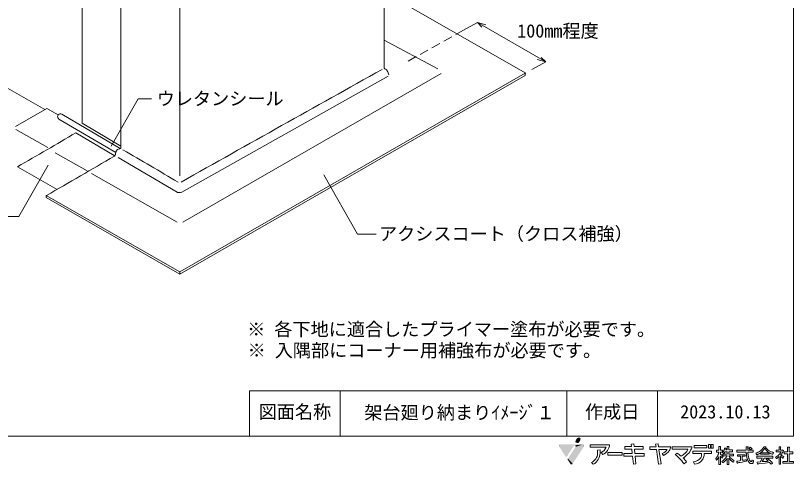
# Model space of a CAD drawing. Units: millimetres on the paper, with parts at other scales. Extents: x -135 to 135, y -94 to 92.
# Drawn here: x -36.6 to 135, y -94.3 to 4.7 of the extents above; entities that cross this region are included whole.
import ezdxf
from ezdxf.enums import TextEntityAlignment as Align

# ---------------------------------------------------------------- set-up
doc = ezdxf.new("R2010")
doc.units = ezdxf.units.MM
doc.linetypes.add('DASHED2', pattern=[3, 2, -1])
for name, color, linetype, lineweight in [('D-0', 7, 'Continuous', 18), ('E-0', 7, 'Continuous', 18), ('F-F', 7, 'Continuous', 9)]:
    doc.layers.add(name, color=color, linetype=linetype, lineweight=lineweight)
doc.styles.add('ＭＳ ゴシック', font='')
doc.styles.get('ＭＳ ゴシック').set_extended_font_data('MS Gothic')

msp = doc.modelspace()

# ---------------------------------------------------------------- hatches: boundary and pattern name
at = {"layer": 'F-F'}
for color, points in [(70, [(87.1, -88.72, 0.09), (86.859, -89.336)]), (70, [(87.691, -88.329, 0.2), (87.1, -88.72)]), (70, [(87.92, -88.385, 0.2), (87.691, -88.329)]), (70, [(87.793, -89.262, 0.09), (88.033, -88.646)]), (70, [(88.033, -88.646, 0.15), (87.92, -88.385)]), (5, [(83.566, -89.865, 0.41), (83.259, -90.173)]), (5, [(83.259, -90.173, 0.12), (83.296, -90.316)]), (70, [(86.859, -89.336, 0.15), (87.504, -89.533)]), (70, [(87.504, -89.533, 0.13), (87.793, -89.262)]), (5, [(88.788, -90.172, 0.41), (88.475, -89.865)]), (5, [(88.739, -90.337, 0.17), (88.788, -90.172)]), (5, [(84.643, -92.377, 0.2), (84.862, -92.471)]), (5, [(84.862, -92.471, 0.25), (85.119, -92.331)]), (5, [(85.249, -92.97, 0.16), (85.193, -93.144)]), (5, [(85.193, -93.144, 0.15), (85.246, -93.317)]), (5, [(85.816, -94.181, 0.19), (86.027, -94.266)]), (5, [(86.027, -94.266, 0.26), (86.289, -94.12)])]:
    msp.add_hatch(color=color, dxfattribs=at).paths.add_polyline_path(points)

# ---------------------------------------------------------------- linework, layer by layer
at = {"layer": 'D-0', "lineweight": 9}
for p, q in [((44.673, 32.381), (44.673, -6.861)), ((-13.532, -24.588), (-26.397, -16.994)), ((-29.531, -24.349), (-36.551, -20.349)), ((-13.376, -24.053), (-21.917, -19.012)), ((-23.327, -21.125), (-14.903, -26.093)), ((-20.856, -29.495), (-27.876, -25.495)), ((-27.456, -33.583), (-36.202, -28.6)), ((-0.406, -51.761), (-0.406, -52.261))]:
    msp.add_line(p, q, dxfattribs=at)
at = {"layer": 'D-0'}
for p, q in [((-21.917, -19.012), (-21.917, 18.966)), ((-13.376, -24.415), (-13.376, 13.865)), ((75.924, -7.975), (44.864, 9.845)), ((-0.416, -30.615), (-0.416, 6.365)), ((44.673, -0.664), (56.564, -6.975)), ((-30.183, -15.994), (-44.856, -7.556)), ((75.824, -7.975), (-0.406, -51.761)), ((-0.406, -52.261), (75.824, -8.475)), ((57.264, -7.995), (0.244, -40.855)), ((75.824, -8.475), (75.824, -7.975)), ((0.044, -34.235), (45.544, -8.595)), ((-27.057, -18.114), (-14.548, -25.491)), ((-20.856, -29.495), (-27.876, -25.495)), ((-14.016, -26.555), (-0.976, -34.235)), ((-0.976, -40.855), (-19.916, -30.115)), ((-29.876, -35.395), (-29.876, -34.915)), ((-29.876, -34.915), (-0.406, -51.761)), ((-0.406, -52.261), (-29.876, -35.395))]:
    msp.add_line(p, q, dxfattribs=at)
msp.add_lwpolyline([(-36.637, -19.754), (-29.737, -15.734), (-27.217, -17.154)], dxfattribs=at)
for centre, radius, start, end in [((45.029, -6.512), 0.5, 224.41477, 248.16821), ((5782.735, -10302.475), 11786.615, 119.13474, 119.3818), ((44.434, -8.003), 1.106, 30.87063, 68.27722), ((43.427, -8.632), 2.294, 6.91989, 31.43813), ((-26.82, -17.507), 0.531, 138.35936, 179.07535), ((-26.718, -17.528), 0.623, 58.93751, 143.14437), ((-26.618, -17.527), 0.733, 177.76948, 233.25826), ((-786.363, 1278.353), 1506.939, 299.85485, 300.42088), ((-12.384, -26.099), 2.248, 153.65221, 173.26467), ((-13.607, -25.527), 0.899, 96.99089, 151.69749), ((-13.792, -23.965), 0.674, 276.44866, 296.7653), ((-13.569, -24.391), 0.194, 294.53946, 352.69183), ((-10294.222, -17528.415), 20299.747, 59.53097, 59.57084), ((-777.823, 1273.252), 1506.939, 299.75989, 300.4187), ((-15.174, -25.779), 0.584, 305.30074, 328.79008), ((-15.009, -25.898), 0.382, 331.27683, 352.86733), ((-15.558, -25.771), 0.944, 349.38016, 356.11345), ((-0.706, -33.75), 0.556, 240.92671, 260.26135), ((-0.583, -33.036), 1.28, 260.21181, 271.80636), ((-0.629, -31.494), 2.822, 271.75958, 283.7882)]:
    msp.add_arc(centre, radius, start, end, dxfattribs=at)
at = {"layer": 'E-0'}
for p, q in [((65.276, 3.196), (62.227, 1.508)), ((-29.476, -28.265), (-35.922, -39.565)), ((-35.922, -39.565), (-39.99, -39.565))]:
    msp.add_line(p, q, dxfattribs=at)
at = {"layer": 'E-0', "lineweight": 9}
for p, q in [((65.276, 3.196), (66.28, 2.201)), ((65.276, 3.196), (67.164, 2.69)), ((80.356, -5.466), (78.468, -4.96)), ((80.356, -5.466), (79.352, -4.47))]:
    msp.add_line(p, q, dxfattribs=at)
at = {"layer": 'E-0', "linetype": 'DASHED2'}
msp.add_line((62.227, 1.508), (49.443, -5.571), dxfattribs=at)
at = {"layer": 'E-0', "lineweight": 9}
msp.add_lwpolyline([(65.276, 3.196), (80.356, -5.466), (77.307, -7.154)], dxfattribs=at)
at = {"layer": 'E-0'}
for points in [[(-15.572, -24.071), (-9.596, -13.595), (-6.662, -13.595)], [(31.408, -30.413), (38.842, -43.445), (42.91, -43.445)]]:
    msp.add_lwpolyline(points, dxfattribs=at)
at = {"layer": 'F-F'}
for p, q in [((15, -88), (15, -78)), ((35, -88), (35, -78)), ((85, -88), (85, -78)), ((105, -88), (105, -78)), ((90.113, -90.473), (93.651, -90.473)), ((97.803, -90.345), (97.803, -90.91)), ((99.285, -90.345), (97.803, -90.345)), ((97.803, -90.91), (99.343, -90.91)), ((99.787, -89.75), (99.231, -89.815)), ((99.231, -89.815), (99.285, -90.345)), ((99.343, -90.91), (99.438, -91.849)), ((99.849, -90.345), (99.787, -89.75)), ((101.838, -90.345), (99.849, -90.345)), ((99.907, -90.91), (101.835, -90.91)), ((100.004, -91.849), (99.907, -90.91)), ((101.835, -90.91), (101.838, -90.345)), ((103.322, -90.379), (103.322, -90.944)), ((104.674, -90.379), (103.322, -90.379)), ((103.322, -90.944), (104.759, -90.944)), ((105.139, -89.707), (104.583, -89.772)), ((104.583, -89.772), (104.674, -90.379)), ((104.759, -90.944), (105.247, -94.204)), ((105.241, -90.379), (105.139, -89.707)), ((107.975, -90.379), (105.241, -90.379)), ((105.808, -94.122), (105.327, -90.944)), ((105.327, -90.944), (107.167, -90.944)), ((108.222, -90.926), (111.727, -90.926)), ((132.223, -90.4), (131.839, -90.4)), ((91.771, -91.098), (92.37, -91.056)), ((92.932, -92.059), (92.549, -91.613)), ((97.589, -91.849), (97.589, -92.414)), ((99.438, -91.849), (97.589, -91.849)), ((97.589, -92.414), (99.496, -92.414)), ((99.496, -92.414), (99.676, -94.187)), ((102.033, -91.849), (100.004, -91.849)), ((100.063, -92.414), (102.031, -92.414)), ((100.238, -94.105), (100.063, -92.414)), ((102.031, -92.414), (102.033, -91.849)), ((106.32, -92.316), (106.047, -91.887)), ((108.936, -92.141), (109.345, -91.743)), ((112.787, -91.868), (114.7, -91.868)), ((115.313, -91.868), (116.935, -91.868)), ((118.547, -91.541), (117.987, -91.541)), ((118.569, -92.551), (118.569, -94.263)), ((118.887, -91.541), (119.37, -91.541)), ((120.38, -92.376), (119.392, -92.376)), ((120.402, -91.454), (120.402, -91.98)), ((120.731, -91.058), (121.521, -91.058)), ((120.731, -91.454), (120.731, -91.98)), ((120.731, -91.454), (121.521, -91.454)), ((120.764, -92.376), (121.807, -92.376)), ((121.521, -91.058), (121.521, -91.454)), ((124.584, -91.541), (122.476, -91.541)), ((124.331, -92.156), (122.652, -92.156)), ((122.652, -92.156), (122.652, -92.463)), ((123.333, -92.463), (122.652, -92.463)), ((123.662, -92.477), (124.331, -92.477)), ((124.331, -92.156), (124.331, -92.477)), ((124.946, -91.541), (126.142, -91.541)), ((130.434, -92.463), (126.933, -92.463)), ((126.933, -92.463), (126.933, -92.858)), ((127.745, -91.717), (127.745, -92.024)), ((130.434, -92.463), (130.434, -92.858)), ((132.322, -91.454), (131.202, -91.454)), ((131.839, -92.551), (131.839, -94.22)), ((133.672, -91.893), (132.937, -91.893)), ((133.672, -91.893), (133.672, -93.649)), ((134.056, -91.497), (134.846, -91.497)), ((134.056, -91.893), (134.056, -93.649)), ((134.056, -91.893), (134.846, -91.893)), ((134.846, -91.497), (134.846, -91.893)), ((90.815, -94.219), (90.433, -93.82)), ((99.676, -94.187), (100.238, -94.105)), ((105.247, -94.204), (105.808, -94.122)), ((111.418, -93.722), (110.885, -94.141)), ((113.198, -94.182), (112.968, -93.679)), ((120.402, -92.902), (120.402, -94.263)), ((128.162, -92.858), (126.933, -92.858)), ((128.557, -92.858), (130.434, -92.858)), ((132.662, -93.649), (132.662, -94)), ((133.672, -93.649), (132.662, -93.649)), ((135, -94), (132.662, -94)), ((134.056, -93.649), (135, -93.649)), ((135, -93.649), (135, -94))]:
    msp.add_line(p, q, dxfattribs=at)
for points in [[(-135, 92), (135, 92), (135, -88), (-135, -88)], [(135, -78), (40.118, -78), (15, -78)], [(94.447, -89.913), (90.113, -89.913), (90.113, -90.473)], [(112.613, -90.361), (108.222, -90.361), (108.222, -90.926)], [(113.122, -90.071), (113.122, -90.636), (115.909, -90.636)], [(115.909, -90.636), (115.912, -90.071), (113.122, -90.071)], [(118.876, -90.312), (118.569, -90.312), (118.569, -91.146)], [(118.876, -90.312), (118.942, -90.356), (118.898, -90.4), (118.887, -90.444), (118.887, -91.146)], [(119.875, -90.663), (119.853, -90.663), (119.842, -90.707), (119.82, -90.751), (119.798, -90.839), (119.776, -90.883), (119.765, -90.927), (119.743, -90.971), (119.732, -91.015), (119.688, -91.102), (119.678, -91.146), (119.612, -91.278), (119.579, -91.322), (119.535, -91.41), (119.403, -91.585), (119.359, -91.629), (119.491, -91.761), (119.524, -91.805), (119.612, -91.893)], [(119.875, -90.663), (120.051, -90.707), (120.204, -90.751), (120.204, -90.795), (120.138, -90.839), (120.128, -90.883), (120.106, -90.927), (120.084, -91.015), (120.062, -91.058)], [(120.72, -90.312), (120.402, -90.312), (120.402, -91.058), (120.062, -91.058)], [(120.72, -90.312), (120.775, -90.356), (120.731, -90.4), (120.731, -91.058)], [(124.99, -90.4), (124.573, -90.4), (124.573, -91.146)], [(124.99, -90.4), (125.012, -90.444), (124.946, -90.532), (124.946, -91.146)], [(125.451, -90.488), (125.407, -90.488), (125.352, -90.532), (125.308, -90.575), (125.198, -90.663), (125.155, -90.707), (125.198, -90.751), (125.275, -90.795), (125.341, -90.839), (125.561, -91.015)], [(125.451, -90.488), (125.605, -90.575), (125.659, -90.619), (125.725, -90.663), (125.78, -90.707), (125.824, -90.751), (125.857, -90.795), (125.747, -90.883), (125.703, -90.927), (125.594, -91.015), (125.561, -91.015)], [(128.557, -90.356), (128.491, -90.356), (128.447, -90.444), (128.414, -90.488), (128.392, -90.532), (128.327, -90.619), (128.305, -90.663), (128.206, -90.795), (128.162, -90.839), (128.096, -90.927), (127.92, -91.102), (127.866, -91.146), (127.822, -91.19), (127.712, -91.278), (127.514, -91.41), (127.361, -91.497), (127.185, -91.585), (126.966, -91.673), (126.834, -91.717), (126.724, -91.761), (126.735, -91.805), (126.757, -91.849), (126.768, -91.893), (126.79, -91.937), (126.801, -91.98), (126.823, -92.024), (126.834, -92.068), (126.856, -92.112)], [(128.678, -90.707), (128.7, -90.751), (128.733, -90.795), (128.755, -90.839), (128.985, -91.146), (129.205, -91.366), (129.369, -91.497), (129.567, -91.629), (129.644, -91.673), (127.778, -91.673)], [(128.678, -90.707), (128.645, -90.707), (128.612, -90.751), (128.59, -90.795), (128.557, -90.839), (128.535, -90.883), (128.338, -91.146), (128.294, -91.19), (128.261, -91.234), (127.997, -91.497), (127.778, -91.673)], [(128.557, -90.356), (128.864, -90.4), (128.908, -90.444), (128.864, -90.488), (128.875, -90.532), (129.007, -90.707), (129.095, -90.795), (129.128, -90.839), (129.172, -90.883), (129.227, -90.927), (129.271, -90.971), (129.435, -91.102), (129.633, -91.234), (129.786, -91.322), (129.962, -91.41), (130.182, -91.497), (130.302, -91.541), (130.445, -91.585), (130.599, -91.629), (130.588, -91.673), (130.544, -91.761), (130.533, -91.805), (130.489, -91.893), (130.478, -91.937), (130.434, -92.024), (130.412, -92.024)], [(131.839, -90.4), (131.839, -91.102), (131.202, -91.102), (131.202, -91.454)], [(132.223, -90.4), (132.179, -90.444), (132.168, -90.488), (132.168, -91.058), (132.19, -91.102)], [(134.1, -90.488), (133.672, -90.488), (133.672, -91.497)], [(134.1, -90.488), (134.122, -90.532), (134.078, -90.575), (134.056, -90.619), (134.056, -91.497)], [(116.935, -91.868), (116.938, -91.303), (112.787, -91.303), (112.787, -91.868)], [(118.547, -91.541), (118.525, -91.629), (118.525, -91.673), (118.492, -91.805), (118.47, -91.849), (118.437, -91.98), (118.415, -92.024), (118.404, -92.068), (118.382, -92.112), (118.371, -92.156), (118.327, -92.244), (118.316, -92.288), (118.251, -92.419), (118.218, -92.463), (118.174, -92.551), (118.141, -92.595), (118.119, -92.639), (117.987, -92.815), (117.943, -92.858), (117.91, -92.902), (117.866, -92.946), (117.866, -92.99), (117.888, -93.034), (117.921, -93.078), (117.943, -93.122), (117.976, -93.166), (117.998, -93.21), (118.031, -93.254), (118.053, -93.298)], [(118.569, -91.146), (117.987, -91.146), (117.987, -91.541)], [(118.569, -92.551), (118.536, -92.551), (118.492, -92.639), (118.481, -92.683), (118.415, -92.815), (118.382, -92.858), (118.338, -92.946), (118.273, -93.034), (118.251, -93.078), (118.152, -93.21), (118.108, -93.254), (118.075, -93.298), (118.053, -93.298)], [(118.942, -92.463), (118.887, -92.463), (118.887, -94.263), (118.569, -94.263)], [(118.887, -91.146), (119.37, -91.146), (119.37, -91.541)], [(118.887, -91.541), (118.887, -92.024), (119.019, -92.112), (119.184, -92.244), (119.403, -92.463), (119.469, -92.551), (119.304, -92.771), (119.26, -92.815), (119.227, -92.858)], [(118.942, -92.463), (118.986, -92.507), (119.118, -92.683), (119.14, -92.727), (119.173, -92.771), (119.195, -92.815), (119.227, -92.858)], [(120.38, -92.376), (120.358, -92.419), (120.325, -92.463), (120.303, -92.507), (120.204, -92.639), (120.182, -92.683), (120.149, -92.727), (120.106, -92.771), (120.007, -92.902), (119.919, -92.99), (119.886, -93.034), (119.71, -93.21), (119.656, -93.254), (119.612, -93.298), (119.557, -93.341), (119.513, -93.385), (119.458, -93.429), (119.392, -93.473), (119.227, -93.605), (119.293, -93.737), (119.326, -93.78), (119.392, -93.912)], [(120.402, -91.98), (119.392, -91.98), (119.392, -92.376)], [(120.402, -91.454), (119.908, -91.454), (119.842, -91.585), (119.809, -91.629), (119.765, -91.717), (119.634, -91.893), (119.612, -91.893)], [(120.731, -91.98), (121.807, -91.98), (121.807, -92.376)], [(120.764, -92.376), (120.786, -92.419), (120.984, -92.683), (121.028, -92.727), (121.06, -92.771), (121.148, -92.858), (121.203, -92.902), (121.247, -92.946), (121.521, -93.166), (121.851, -93.385), (121.928, -93.429), (121.884, -93.517), (121.851, -93.561), (121.741, -93.78), (121.686, -93.78)], [(124.573, -91.146), (122.476, -91.146), (122.476, -91.541)], [(123.333, -92.463), (123.333, -93.429), (123.069, -93.473), (122.696, -93.517), (122.498, -93.561), (122.542, -93.737), (122.542, -93.78), (122.586, -93.956), (122.619, -94)], [(123.662, -92.463), (123.662, -92.477), (123.662, -93.341)], [(124.584, -91.541), (124.584, -91.585), (124.595, -91.629), (124.595, -91.849), (124.606, -91.893), (124.606, -92.024), (124.617, -92.068), (124.617, -92.156), (124.628, -92.2), (124.628, -92.244), (124.639, -92.288), (124.639, -92.332), (124.65, -92.376), (124.65, -92.419), (124.672, -92.507), (124.672, -92.551), (124.705, -92.683), (124.705, -92.727), (124.759, -92.946), (124.781, -92.99), (124.814, -93.122), (124.836, -93.166), (124.847, -93.21), (124.913, -93.341), (124.924, -93.385), (124.946, -93.429), (124.979, -93.473), (125.023, -93.561), (125.056, -93.605), (125.078, -93.649), (125.209, -93.824), (125.297, -93.912), (125.352, -93.956), (125.484, -94.044), (125.594, -94.088)], [(124.946, -91.146), (126.142, -91.146), (126.142, -91.541)], [(124.946, -91.541), (124.946, -91.629), (124.957, -91.673), (124.957, -91.761), (124.968, -91.805), (124.968, -91.893), (124.979, -91.937), (124.979, -91.98), (124.99, -92.024), (124.99, -92.112), (125.001, -92.156), (125.001, -92.2), (125.023, -92.288), (125.023, -92.332), (125.034, -92.376), (125.034, -92.419), (125.067, -92.551), (125.067, -92.595), (125.133, -92.858), (125.155, -92.902), (125.176, -92.99), (125.198, -93.034), (125.209, -93.078), (125.341, -93.341), (125.374, -93.385), (125.396, -93.429), (125.429, -93.473), (125.473, -93.517), (125.506, -93.561), (125.561, -93.605), (125.637, -93.649)], [(127.745, -91.717), (127.712, -91.717), (127.514, -91.849), (127.284, -91.98), (127.086, -92.068), (126.977, -92.112), (126.856, -92.112)], [(129.732, -91.717), (129.666, -91.717), (129.666, -92.024), (127.745, -92.024)], [(129.732, -91.717), (129.885, -91.805), (130.061, -91.893), (130.28, -91.98), (130.412, -92.024)], [(132.322, -91.454), (132.3, -91.497), (132.267, -91.541), (132.245, -91.585), (132.179, -91.673), (132.157, -91.717), (132.091, -91.805), (132.047, -91.849), (131.982, -91.937), (131.938, -91.98), (131.905, -92.024), (131.729, -92.2), (131.674, -92.244), (131.63, -92.288), (131.521, -92.376), (131.455, -92.419), (131.4, -92.463), (131.202, -92.595), (131.125, -92.639), (131.06, -92.683), (131.104, -92.771), (131.114, -92.815), (131.202, -92.99)], [(131.839, -92.551), (131.817, -92.551), (131.773, -92.595), (131.554, -92.771), (131.488, -92.815), (131.433, -92.858), (131.301, -92.946), (131.224, -92.99), (131.202, -92.99)], [(132.19, -92.551), (132.168, -92.551), (132.168, -94.22), (131.839, -94.22)], [(132.618, -91.058), (132.838, -91.278), (132.794, -91.322), (132.728, -91.366), (132.662, -91.497), (132.629, -91.541), (132.585, -91.629), (132.552, -91.673), (132.53, -91.717), (132.432, -91.849), (132.41, -91.893), (132.245, -92.112), (132.201, -92.156), (132.168, -92.2), (132.256, -92.244), (132.377, -92.288), (132.574, -92.376), (132.662, -92.419), (132.816, -92.507), (132.882, -92.551), (132.904, -92.595), (132.75, -92.902), (132.706, -92.902)], [(132.618, -91.058), (132.585, -91.058), (132.563, -91.102), (132.19, -91.102)], [(132.19, -92.551), (132.267, -92.595), (132.53, -92.771), (132.64, -92.858), (132.706, -92.902)], [(133.672, -91.497), (132.937, -91.497), (132.937, -91.893)], [(120.402, -92.902), (120.38, -92.902), (120.347, -92.946), (120.325, -92.99), (120.292, -93.034), (120.27, -93.078), (120.106, -93.298), (120.062, -93.341), (120.029, -93.385), (119.765, -93.649), (119.491, -93.868), (119.425, -93.912), (119.392, -93.912)], [(120.775, -92.902), (120.731, -92.902), (120.731, -94.263), (120.402, -94.263)], [(120.775, -92.902), (120.874, -93.034), (120.918, -93.078), (120.951, -93.122), (120.995, -93.166), (121.028, -93.21), (121.203, -93.385), (121.258, -93.429), (121.302, -93.473), (121.412, -93.561), (121.456, -93.605), (121.51, -93.649), (121.576, -93.693), (121.686, -93.78)], [(124.573, -93.254), (124.584, -93.298), (124.584, -93.341), (124.606, -93.429), (124.606, -93.473), (124.617, -93.517), (124.54, -93.561), (124.123, -93.649), (123.684, -93.737), (123.223, -93.824), (122.981, -93.868), (122.729, -93.912), (122.674, -93.956), (122.652, -94), (122.619, -94)], [(124.573, -93.254), (124.452, -93.254), (124.211, -93.298), (123.947, -93.341), (123.662, -93.341)], [(125.89, -93.298), (125.978, -93.341), (126.175, -93.429), (126.175, -93.473), (126.153, -93.561), (126.153, -93.605), (126.131, -93.693), (126.131, -93.737), (126.109, -93.824), (126.109, -93.868), (126.098, -93.912), (126.055, -94), (126.022, -94.044), (125.967, -94.088), (125.594, -94.088)], [(125.89, -93.298), (125.813, -93.298), (125.813, -93.385), (125.802, -93.429), (125.802, -93.473), (125.791, -93.517), (125.791, -93.561), (125.769, -93.605), (125.736, -93.649), (125.637, -93.649)], [(128.162, -92.858), (128.129, -92.902), (128.041, -93.078), (128.008, -93.122), (127.92, -93.298), (127.888, -93.341), (127.8, -93.517), (127.767, -93.561), (127.701, -93.693), (127.075, -93.737), (126.998, -93.78), (127.009, -93.824), (127.031, -93.868), (127.097, -94.132), (127.13, -94.176)], [(129.764, -93.868), (129.589, -93.868), (129.194, -93.912), (128.788, -93.956), (127.602, -94.088), (127.24, -94.132), (127.174, -94.176), (127.13, -94.176)], [(128.557, -92.858), (128.513, -92.946), (128.48, -92.99), (128.458, -93.034), (128.425, -93.078), (128.381, -93.166), (128.349, -93.21), (128.327, -93.254), (128.294, -93.298), (128.25, -93.385), (128.217, -93.429), (128.195, -93.473), (128.162, -93.517), (128.118, -93.605), (128.085, -93.649)], [(129.314, -92.99), (129.271, -92.99), (129.007, -93.166), (129.051, -93.21), (129.38, -93.473), (129.424, -93.517), (129.479, -93.561), (129.238, -93.605), (128.645, -93.649), (128.085, -93.649)], [(129.314, -92.99), (129.424, -93.078), (129.49, -93.122), (129.71, -93.298), (129.753, -93.341), (129.863, -93.429), (129.907, -93.473), (129.962, -93.517), (130.05, -93.605), (130.105, -93.649), (130.236, -93.78), (130.269, -93.824), (130.313, -93.868), (130.379, -93.956), (130.401, -94), (130.324, -94.044), (130.193, -94.132), (130.116, -94.176), (130.05, -94.176)], [(129.764, -93.868), (129.808, -93.912), (129.863, -93.956), (129.896, -94), (129.94, -94.044), (129.973, -94.088), (130.017, -94.132), (130.05, -94.176)]]:
    msp.add_lwpolyline(points, dxfattribs=at)
for points in [[(116.269, -89.871), (116.269, -90.702), (116.689, -90.702), (116.689, -89.871)], [(116.854, -89.871), (116.854, -90.702), (117.274, -90.702), (117.274, -89.871)], [(97.191, -92.232), (97.193, -91.667), (94.061, -91.667), (94.061, -92.232)]]:
    msp.add_lwpolyline(points, close=True, dxfattribs=at)
for centre, radius, start, end in [((91.903, -89.887), 1.843, 290.51409, 341.45837), ((91.824, -89.669), 2.635, 294.8858, 354.69747), ((104.806, -89.292), 2.876, 295.56538, 324.94095), ((104.741, -89.43), 3.37, 327.63749, 343.65418), ((108.582, -89.337), 3.524, 298.08031, 333.1921), ((107.056, -87.951), 6.144, 318.37205, 332.10657), ((111.108, -90.197), 1.514, 335.50113, 353.79682), ((89.438, -91.682), 2.358, 294.95827, 355.39657), ((88.248, -91.237), 4.127, 321.70219, 2.51808), ((87.92, -91.573), 3.881, 355.59126, 7.04088), ((104.909, -89.377), 3.26, 295.64126, 325.26891), ((103.133, -99.803), 9.611, 45.98543, 52.85886), ((103.434, -100.195), 10.314, 48.70056, 55.02812), ((107, -87.437), 6.536, 304.1408, 315.32696), ((113.035, -91.909), 2.278, 274.09817, 1.03795), ((113.136, -92.087), 1.58, 330.51445, 7.9511), ((89.831, -91.921), 2.5, 293.16671, 311.4624), ((99.938, -102.448), 13.741, 37.19387, 44.0673), ((103.277, -99.935), 10.242, 37.35157, 43.80171), ((112.644, -91.198), 2.502, 277.43741, 318.2533)]:
    msp.add_arc(centre, radius, start, end, dxfattribs=at)
at = {"layer": 'F-F', "color": 70}
for points in [[(87.1, -88.72), (86.859, -89.336), (88.033, -88.646), (87.793, -89.262)], [(87.691, -88.329), (87.1, -88.72), (87.92, -88.385), (88.033, -88.646)], [(86.859, -89.336), (87.504, -89.533), (87.793, -89.262)]]:
    msp.add_solid(points, dxfattribs=at)
at = {"layer": 'F-F', "color": 5}
for points in [[(88.475, -89.865), (83.259, -90.173), (86.737, -90.056)], [(88.475, -89.865), (83.566, -89.865), (83.259, -90.173)], [(83.259, -90.173), (86.587, -90.091), (86.737, -90.056)], [(83.259, -90.173), (85.119, -92.331), (86.587, -90.091)], [(83.259, -90.173), (84.862, -92.471), (85.119, -92.331)], [(83.259, -90.173), (84.643, -92.377), (84.862, -92.471)], [(83.259, -90.173), (83.296, -90.316), (84.643, -92.377)], [(88.475, -89.865), (86.913, -90.403), (85.249, -92.97)], [(85.249, -92.97), (88.788, -90.172), (88.475, -89.865)], [(85.249, -92.97), (88.739, -90.337), (88.788, -90.172)], [(85.249, -92.97), (86.289, -94.12), (88.739, -90.337)], [(88.475, -89.865), (86.737, -90.056), (86.878, -90.118)], [(88.475, -89.865), (86.878, -90.118), (86.943, -90.185)], [(88.475, -89.865), (86.948, -90.346), (86.913, -90.403)], [(88.475, -89.865), (86.943, -90.185), (86.948, -90.346)], [(85.249, -92.97), (85.193, -93.144), (85.246, -93.317)], [(85.249, -92.97), (85.246, -93.317), (85.816, -94.181)], [(85.249, -92.97), (86.027, -94.266), (86.289, -94.12)], [(85.249, -92.97), (85.816, -94.181), (86.027, -94.266)]]:
    msp.add_solid(points, dxfattribs=at)

# ---------------------------------------------------------------- texts
at = {"layer": 'E-0', "style": 'ＭＳ ゴシック'}
for s, p in [('100mm程度', (74.047, -0.98)), ('ウレタンシール', (-5.49, -15.918)), ('アクシスコート（クロス補強）', (43.54, -45.721)), ('※ 各下地に適合したプライマー塗布が必要です。', (14.464, -66.797)), ('※ 入隅部にコーナー用補強布が必要です。', (14.561, -71.451)), ('図面名称', (17, -85)), ('架台廻り納まりｲﾒｰｼﾞ１', (40.314, -85.163)), ('作成日', (89, -85)), ('2023.10.13', (110, -85))]:
    msp.add_text(s, height=2.933, dxfattribs=at).set_placement(p, align=Align.BOTTOM_LEFT)

doc.saveas('drawing.dxf')
